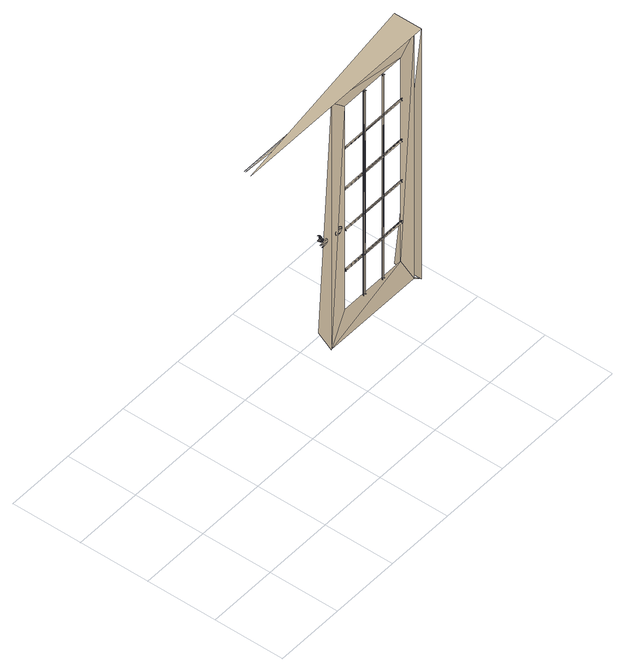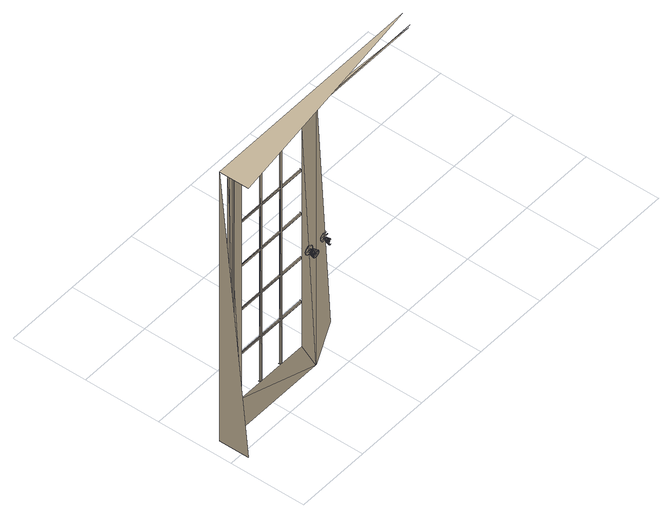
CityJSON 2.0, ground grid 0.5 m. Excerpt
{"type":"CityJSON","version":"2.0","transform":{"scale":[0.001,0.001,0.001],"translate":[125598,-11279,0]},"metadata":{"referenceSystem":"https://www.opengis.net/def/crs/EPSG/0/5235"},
"CityObjects":{
"building1":{"type":"Building","children":["building1-1"]},
"building1-1":{"type":"BuildingInstallation","attributes":{"ifc_type":"IfcDoor","name":"M_Door-Interior-Double-Full Glass-Wood:1500 x 2000mm:355801"},"parents":["building1"],"geometry":[{"type":"MultiSurface","lod":"2.2","boundaries":[[[0,1,2]],[[3,4,5]],[[6,7,8]],[[9,10,11]],[[12,13,14]],[[15,16,1]],[[17,2,18]],[[19,20,4]],[[19,21,20]],[[12,22,13]],[[23,24,10]],[[25,11,26]],[[6,8,27]],[[3,19,4]],[[7,6,16]],[[12,18,22]],[[28,29,21]],[[3,30,31]],[[14,13,24]],[[8,26,27]],[[28,21,32]],[[32,21,19]],[[33,19,3]],[[3,31,33]],[[16,6,27]],[[22,24,13]],[[22,18,24]],[[32,19,34]],[[19,33,35]],[[16,27,26]],[[31,30,36]],[[29,28,37]],[[34,19,38]],[[19,35,39]],[[38,19,40]],[[41,19,39]],[[42,36,30]],[[37,43,29]],[[33,31,36]],[[28,32,37]],[[44,40,19]],[[19,41,44]],[[26,45,16]],[[46,47,48]],[[49,24,18]],[[49,18,50]],[[36,42,51]],[[1,16,45]],[[18,2,50]],[[26,52,45]],[[43,53,54]],[[55,51,56]],[[53,57,54]],[[58,35,33]],[[59,32,34]],[[58,39,35]],[[59,34,38]],[[10,24,49]],[[26,11,52]],[[43,37,53]],[[52,1,45]],[[36,51,55]],[[36,58,33]],[[59,37,32]],[[10,49,50]],[[10,50,2]],[[60,41,39]],[[61,38,40]],[[52,11,1]],[[2,1,62]],[[11,62,1]],[[63,2,62]],[[64,44,41]],[[40,44,64]],[[63,10,2]],[[11,63,62]],[[11,10,63]],[[58,36,55]],[[37,65,53]],[[66,59,38]],[[39,58,60]],[[55,67,68]],[[69,53,65]],[[61,66,38]],[[37,59,65]],[[70,61,40]],[[58,55,68]],[[41,60,64]],[[64,70,40]],[[65,71,72]],[[71,65,59]],[[68,73,74]],[[68,74,58]],[[71,59,66]],[[71,75,76]],[[58,74,60]],[[74,73,77]],[[75,71,66]],[[77,78,79]],[[75,66,61]],[[74,77,60]],[[75,61,70]],[[79,78,80]],[[75,80,81]],[[77,79,60]],[[79,64,60]],[[80,75,70]],[[80,70,64]],[[79,80,64]],[[48,82,83]],[[83,82,84]],[[85,82,86]],[[87,88,89]],[[90,89,88]],[[91,88,87]],[[91,90,88]],[[90,92,89]],[[93,87,89]],[[92,90,91]],[[92,94,89]],[[95,91,87]],[[95,87,93]],[[92,91,95]],[[92,96,94]],[[89,94,97]],[[96,97,94]],[[98,83,99]],[[100,96,92]],[[101,95,93]],[[101,93,102]],[[96,100,97]],[[103,97,100]],[[102,104,101]],[[95,101,105]],[[102,106,104]],[[103,100,107]],[[97,103,108]],[[102,109,106]],[[101,104,105]],[[100,110,107]],[[108,103,107]],[[89,97,111]],[[92,95,112]],[[106,105,104]],[[113,114,115]],[[114,116,115]],[[106,109,105]],[[115,117,113]],[[118,115,116]],[[108,107,110]],[[118,119,115]],[[119,120,115]],[[117,121,113]],[[122,116,123]],[[122,118,116]],[[115,120,117]],[[93,89,124]],[[125,119,118]],[[126,122,123]],[[114,113,127]],[[116,114,127]],[[125,118,122]],[[120,128,117]],[[125,122,126]],[[121,117,129]],[[128,130,117]],[[113,121,127]],[[127,123,116]],[[131,126,123]],[[129,132,121]],[[131,123,133]],[[134,125,126]],[[130,129,117]],[[135,120,119]],[[125,136,119]],[[127,121,132]],[[133,123,127]],[[131,134,126]],[[102,93,124]],[[129,137,132]],[[131,133,138]],[[135,128,120]],[[130,139,129]],[[100,92,140]],[[127,132,137]],[[138,133,127]],[[141,108,110]],[[142,134,131]],[[97,108,111]],[[102,143,109]],[[127,144,145]],[[146,130,128]],[[95,105,112]],[[147,125,134]],[[109,148,105]],[[139,130,146]],[[149,145,150]],[[150,145,144]],[[129,151,137]],[[152,131,138]],[[153,145,149]],[[142,154,134]],[[100,155,110]],[[153,127,145]],[[151,129,139]],[[131,156,142]],[[157,137,151]],[[138,158,152]],[[109,159,148]],[[157,160,137]],[[127,137,160]],[[138,127,153]],[[138,153,158]],[[141,110,161]],[[127,160,144]],[[131,152,156]],[[151,139,162]],[[163,157,151]],[[158,164,152]],[[139,165,162]],[[142,156,166]],[[160,157,163]],[[158,153,164]],[[167,150,144]],[[168,149,150]],[[167,144,160]],[[108,141,111]],[[109,143,159]],[[169,160,163]],[[164,153,170]],[[163,151,171]],[[172,152,164]],[[173,141,161]],[[171,151,162]],[[152,174,156]],[[159,175,148]],[[149,176,153]],[[169,163,171]],[[164,170,172]],[[105,148,112]],[[110,155,161]],[[177,160,169]],[[170,153,178]],[[152,172,174]],[[89,111,124]],[[149,168,176]],[[171,162,179]],[[159,180,175]],[[181,179,162]],[[174,182,156]],[[173,161,183]],[[150,167,184]],[[184,168,150]],[[92,112,140]],[[167,160,185]],[[185,160,177]],[[176,178,153]],[[141,173,111]],[[159,143,180]],[[102,124,143]],[[171,186,169]],[[172,170,187]],[[186,177,169]],[[170,178,187]],[[148,175,112]],[[161,155,183]],[[100,140,155]],[[186,171,179]],[[188,185,177]],[[189,178,176]],[[172,190,174]],[[185,184,167]],[[111,173,183]],[[186,188,177]],[[187,178,189]],[[180,112,175]],[[191,168,184]],[[192,179,193]],[[190,194,174]],[[191,176,168]],[[185,188,195]],[[196,189,176]],[[172,187,190]],[[186,179,192]],[[180,143,112]],[[111,183,155]],[[185,191,184]],[[185,195,197]],[[196,176,198]],[[98,99,199]],[[195,188,200]],[[189,196,201]],[[200,188,186]],[[187,189,201]],[[202,191,185]],[[203,176,191]],[[185,197,202]],[[203,198,176]],[[204,111,155]],[[200,186,192]],[[143,205,112]],[[187,206,190]],[[143,207,205]],[[208,192,209]],[[206,210,190]],[[211,191,202]],[[212,203,191]],[[204,155,213]],[[197,195,214]],[[196,198,215]],[[187,201,206]],[[111,204,216]],[[143,217,207]],[[200,192,208]],[[191,211,218]],[[212,191,219]],[[220,191,218]],[[219,191,221]],[[200,214,195]],[[196,215,201]],[[202,197,214]],[[198,203,215]],[[112,205,222]],[[155,223,213]],[[220,224,191]],[[224,221,191]],[[213,216,204]],[[124,111,216]],[[143,124,217]],[[222,205,207]],[[222,207,217]],[[214,200,208]],[[140,112,222]],[[155,140,223]],[[213,223,216]],[[201,225,206]],[[226,208,227]],[[225,228,206]],[[229,211,202]],[[230,203,212]],[[229,218,211]],[[230,212,219]],[[201,215,225]],[[223,231,216]],[[214,208,226]],[[214,229,202]],[[230,215,203]],[[232,222,217]],[[124,216,231]],[[217,124,233]],[[232,217,233]],[[234,220,218]],[[235,219,221]],[[223,236,231]],[[236,124,231]],[[140,222,232]],[[223,140,236]],[[140,233,124]],[[224,220,237]],[[237,221,224]],[[140,232,233]],[[236,140,124]],[[229,214,226]],[[215,238,225]],[[229,239,218]],[[219,235,230]],[[226,240,241]],[[239,234,218]],[[215,230,238]],[[234,242,220]],[[229,226,241]],[[242,237,220]],[[221,237,235]],[[241,243,229]],[[244,238,230]],[[229,243,239]],[[244,230,235]],[[243,245,239]],[[245,234,239]],[[246,244,235]],[[245,242,234]],[[247,246,235]],[[237,247,235]],[[245,248,242]],[[242,248,237]],[[248,247,237]],[[249,250,251]],[[252,253,254]],[[255,256,257]],[[258,259,260]],[[250,261,262]],[[83,84,263]],[[85,84,82]],[[99,83,264]],[[98,199,265]],[[266,267,85]],[[268,269,270]],[[271,272,273]],[[274,275,276]],[[276,273,272]],[[276,275,273]],[[274,277,275]],[[273,275,277]],[[253,278,279]],[[256,280,281]],[[282,258,283]],[[250,249,284]],[[285,254,286]],[[287,257,288]],[[289,259,290]],[[291,261,292]],[[254,253,293]],[[257,256,294]],[[259,258,295]],[[261,250,296]],[[273,277,297]],[[298,273,297]],[[299,297,277]],[[298,297,299]],[[300,301,277]],[[299,277,301]],[[302,303,304]],[[305,306,307]],[[304,303,307]],[[304,307,306]],[[305,308,306]],[[304,306,308]],[[285,286,309]],[[287,288,310]],[[289,290,311]],[[291,292,312]],[[253,279,293]],[[256,281,294]],[[282,295,258]],[[250,284,296]],[[254,293,286]],[[257,294,288]],[[259,295,290]],[[261,296,292]],[[83,313,264]],[[98,265,314]],[[304,308,315]],[[316,304,315]],[[308,317,315]],[[316,315,317]],[[318,319,308]],[[308,319,317]],[[263,84,85]],[[83,263,313]],[[286,320,309]],[[279,321,293]],[[288,322,310]],[[281,323,294]],[[290,324,311]],[[295,282,325]],[[292,326,312]],[[296,284,327]],[[293,320,286]],[[294,322,288]],[[295,324,290]],[[296,326,292]],[[265,264,313]],[[314,265,313]],[[263,328,329]],[[263,329,314]],[[263,85,328]],[[314,329,328]],[[263,314,313]],[[328,85,330]],[[314,328,330]],[[330,85,267]],[[331,314,330]],[[332,269,331]]]}]}
},
"vertices":[
[1538,877,914],[1597,877,907],[1597,877,922],[1573,902,906],[1578,883,914],[1573,883,906],[1583,877,888],[1576,877,885],[1576,883,885],[1538,883,914],[1597,883,922],[1597,883,907],[1576,877,943],[1583,883,940],[1576,883,943],[1553,877,888],[1589,877,893],[1553,877,940],[1589,877,936],[1578,902,914],[1573,883,923],[1573,902,923],[1583,877,940],[1553,883,940],[1589,883,936],[1553,883,888],[1589,883,893],[1583,883,888],[1578,902,929],[1575,902,930],[1575,902,898],[1578,902,900],[1581,902,928],[1581,902,901],[1583,902,924],[1583,902,905],[1582,927,895],[1582,927,934],[1584,902,921],[1584,902,908],[1585,902,918],[1585,902,911],[1576,927,891],[1576,927,938],[1587,902,914],[1594,877,899],[1631,877,0],[1513,877,230],[1631,877,2000],[1594,883,929],[1594,877,929],[1576,930,891],[1594,883,899],[1582,930,934],[1576,930,938],[1582,930,895],[1575,932,897],[1575,932,932],[1588,927,900],[1588,927,929],[1591,927,907],[1591,927,922],[1598,877,914],[1598,883,914],[1593,927,914],[1588,930,929],[1590,927,925],[1583,932,900],[1588,930,900],[1583,932,929],[1591,927,920],[1589,930,925],[1584,932,925],[1586,932,907],[1590,930,904],[1591,930,922],[1586,932,922],[1591,930,907],[1587,932,911],[1591,930,909],[1593,930,914],[1587,932,918],[1631,877,1987],[1635,877,2000],[1635,877,1987],[2370,912,1987],[896,912,1987],[1669,877,922],[1668,877,914],[1669,877,907],[1668,883,914],[1669,883,922],[1669,883,907],[1672,877,929],[1672,877,899],[1672,883,929],[1672,883,899],[1677,877,893],[1635,877,0],[1753,877,1880],[1677,883,893],[1677,883,936],[1677,877,936],[1683,877,888],[1683,883,940],[1690,883,943],[1683,877,940],[1683,883,888],[1690,877,885],[1690,877,943],[1690,883,885],[1713,877,888],[1713,883,940],[1681,902,911],[1679,902,914],[1673,927,914],[1681,902,918],[1675,927,907],[1675,927,920],[1673,930,914],[1675,930,909],[1682,902,908],[1675,927,922],[1682,902,921],[1728,877,914],[1675,930,922],[1676,927,925],[1688,902,914],[1675,930,907],[1678,927,900],[1676,930,904],[1678,927,929],[1684,902,905],[1684,902,924],[1677,930,925],[1679,932,911],[1679,932,918],[1685,902,901],[1685,902,928],[1678,930,900],[1728,883,914],[1698,877,884],[1678,930,929],[1713,877,940],[1693,883,906],[1688,883,914],[1681,932,907],[1681,932,922],[1698,883,944],[1693,883,923],[1698,883,914],[1684,927,895],[1684,927,934],[1693,902,923],[1682,932,925],[1713,883,888],[1684,930,934],[1688,902,900],[1688,902,929],[1698,877,944],[1693,902,906],[1698,883,884],[1684,930,895],[1691,902,898],[1691,902,930],[1684,932,900],[1684,932,929],[1703,883,906],[1703,883,923],[1695,902,897],[1695,902,932],[1690,927,891],[1690,927,938],[1706,877,885],[1690,930,938],[1706,883,943],[1703,902,923],[1698,902,896],[1698,902,933],[1690,930,891],[1706,877,943],[1691,932,897],[1691,932,932],[1706,883,885],[1708,883,914],[1703,902,906],[1698,927,891],[1698,927,938],[1701,902,897],[1701,902,932],[1698,930,938],[1708,902,914],[1698,930,891],[1694,932,895],[1694,932,933],[1705,902,898],[1705,902,930],[1708,902,900],[1708,902,929],[1753,877,230],[1706,927,891],[1706,927,938],[1711,902,901],[1711,902,928],[1719,877,893],[1719,883,936],[1706,930,938],[1719,877,936],[1706,930,891],[1702,932,895],[1702,932,933],[1713,902,905],[1713,902,924],[1719,883,893],[1712,927,895],[1712,927,934],[1724,877,899],[1724,877,929],[1714,902,908],[1714,902,921],[1715,902,911],[1715,902,918],[1724,883,929],[1724,883,899],[1717,902,914],[1712,930,934],[1712,930,895],[1705,932,897],[1705,932,932],[1718,927,900],[1718,927,929],[1727,877,907],[1727,883,922],[1727,877,922],[1721,927,907],[1721,927,922],[1727,883,907],[1723,927,914],[1718,930,929],[1720,927,904],[1713,932,900],[1718,930,900],[1721,927,909],[1719,930,903],[1720,930,925],[1721,930,907],[1721,930,922],[1721,930,920],[1723,930,914],[1753,869,570],[1753,873,566],[1753,863,570],[1753,863,1560],[1753,873,1556],[1753,873,1544],[1753,863,1230],[1753,873,1226],[1753,873,1214],[1753,873,896],[1753,873,884],[1753,863,880],[1753,873,554],[1753,863,550],[2370,877,1987],[2263,877,1880],[2263,877,230],[883,912,2000],[2383,912,2000],[858,842,2025],[2408,842,2025],[2408,1042,2025],[1914,863,230],[1914,869,230],[1917,873,230],[1914,863,1880],[1917,873,1880],[1914,869,1880],[1929,873,1880],[1753,869,1560],[2263,869,1560],[1753,869,1230],[2263,869,1230],[2263,869,900],[1753,869,900],[2263,869,570],[1753,869,1540],[2263,873,1544],[1753,869,1210],[2263,873,1214],[1753,869,880],[2263,873,884],[1753,869,550],[2263,873,554],[2263,873,1556],[2263,873,1226],[2263,873,896],[2263,873,566],[1929,873,230],[1933,863,230],[1933,869,230],[1933,863,1880],[1933,869,1880],[2084,863,230],[2084,869,230],[2087,873,230],[2084,863,1880],[2087,873,1880],[2084,869,1880],[2099,873,1880],[2263,869,1540],[2263,869,1210],[2263,869,880],[2263,869,550],[2383,877,2000],[2383,877,0],[2099,873,230],[2103,863,230],[2103,869,230],[2103,863,1880],[2103,869,1880],[2263,863,1540],[2263,863,1560],[2263,863,1210],[2263,863,1230],[2263,863,880],[2263,863,900],[2263,863,550],[2263,863,570],[2370,912,0],[2370,877,0],[2383,912,0],[2408,842,0],[2408,1042,0]
]}
